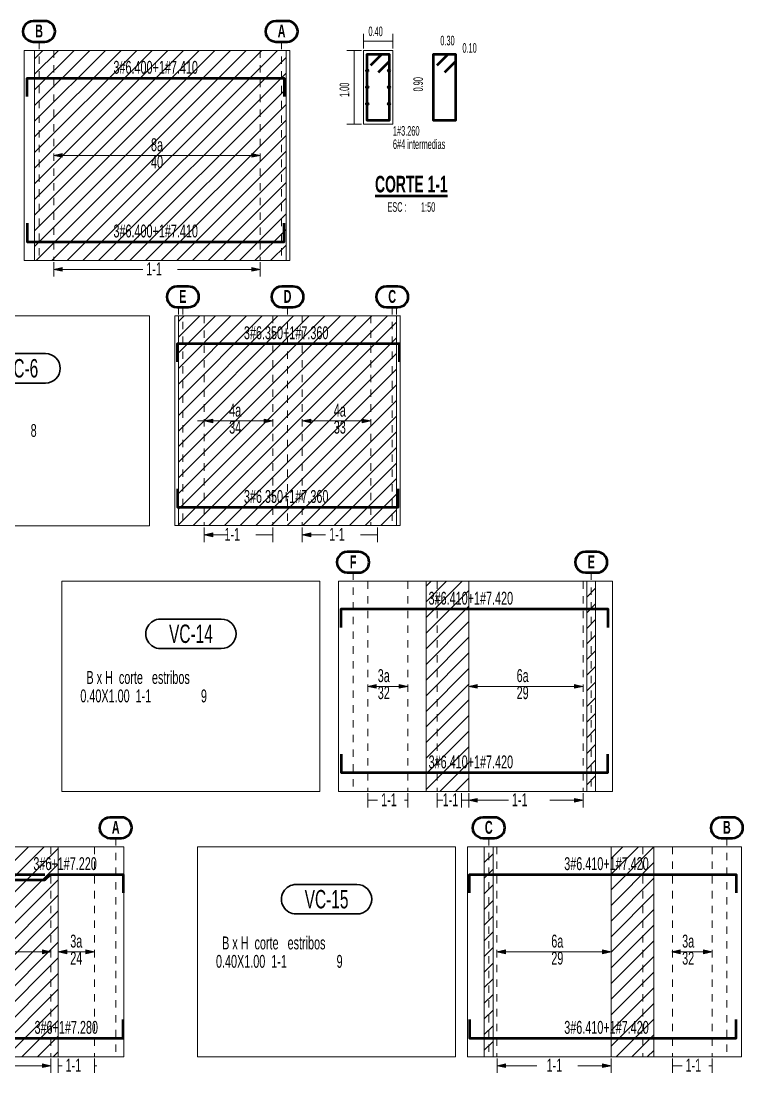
# Model space of a CAD drawing. Header units: metres. Extents: x 1 to 43.8, y 3 to 32.3.
# Drawn here: x 33.93 to 43.72, y 18.02 to 32.29 of the extents above; entities that cross this region are included whole.
import ezdxf

# ---------------------------------------------------------------- set-up
doc = ezdxf.new("R2010")
doc.units = ezdxf.units.M
doc.linetypes.add('-PYD EJES', pattern=[0.02, 0.0125, -0.0025, 0.0025, -0.0025])
doc.linetypes.add('IMPORT-HIDDEN _19_', pattern=[0.0054, 0.0027, -0.0027])
for name, color, linetype, lineweight in [('3059-TOA-VIG-1_1_dwg-1', 9, 'Continuous', 20), ('4', 7, 'Continuous', 20), ('ACHURADO', 8, 'Continuous', 9), ('BORDEDEVIGA', 7, 'Continuous', 20), ('BORDEDEVIGA-1', 250, 'IMPORT-HIDDEN _19_', 9), ('COTAS', 9, 'Continuous', 13), ('COTAS-1', 250, 'Continuous', 9), ('COTAS-2', 7, 'Continuous', 9), ('EJES', 1, '-PYD EJES', 9), ('ESTRIBOS', 7, 'Continuous', 20), ('LINEAD', 7, 'Continuous', 20), ('NUMCOR', 7, 'Continuous', 20), ('NUMVIG-R', 2, 'Continuous', 30), ('REFUERZOS', 3, 'Continuous', 50), ('TEXEJES', 3, 'Continuous', 50), ('TEXREF', 2, 'Continuous', 30), ('TEXREF-C-1', 7, 'Continuous', 9), ('TEXTOD', 7, 'Continuous', 20), ('TEXTOG', 3, 'Continuous', 50)]:
    doc.layers.add(name, color=color, linetype=linetype, lineweight=lineweight)
doc.styles.add('Swis721 Ex BT_1', font='swisse.ttf', dxfattribs={"width": 0.6, "height": 0.25})
doc.styles.add('Swis721 Ex BT_2', font='swisse.ttf', dxfattribs={"width": 0.6, "height": 0.175})
doc.styles.add('Swis721 Ex BT_B_1', font='swisseb.ttf', dxfattribs={"width": 0.6, "height": 0.225})
doc.styles.add('Swis721 Ex BT_B_2', font='swisseb.ttf', dxfattribs={"width": 0.6, "height": 0.175})
doc.styles.add('Swis721 LtEx BT_5', font='swissel.ttf', dxfattribs={"width": 0.55, "height": 0.13})
doc.styles.add('Swis721 LtEx BT_6', font='swissel.ttf', dxfattribs={"width": 0.6, "height": 0.175})
pattern_1 = [(45, (0, 0), (-0.106066, 0.106066), [])]

# ---------------------------------------------------------------- blocks, each defined once
blk = doc.blocks.new('3059-TOA-VIG-1_1_dwg_FUNV013-4221295-19_ZI_ALL_Estructura_TOA_VIG-1_1')
at = {"layer": '4'}
blk.add_line((0, -1.96), (0, 1.96), dxfattribs=at)
blk = doc.blocks.new('3059-TOA-VIG-1_1_dwg-3493208-19_ZI_ALL_Estructura_TOA_VIG-1_1')
at = {"layer": 'ACHURADO'}
h = blk.add_hatch(dxfattribs=at)
h.set_pattern_fill('FP_2', color=256, style=0, pattern_type=2)
h.set_pattern_definition(pattern_1)
h.paths.add_polyline_path([(37.522, 29.04), (37.522, 31.89), (34.111, 31.89), (34.111, 29.04)])
h = blk.add_hatch(dxfattribs=at)
h.set_pattern_fill('FP_2', color=256, style=0, pattern_type=2)
h.set_pattern_definition(pattern_1)
h.paths.add_polyline_path([(39.022, 25.445), (39.022, 28.29), (36.062, 28.29), (36.062, 25.445)])
h = blk.add_hatch(dxfattribs=at)
h.set_pattern_fill('FP_11', color=256, style=0, pattern_type=2)
h.set_pattern_definition([(45, (33.46, 3.6), (-0.106066, 0.106066), [])])
h.paths.add_polyline_path([(40.002, 21.84), (40.002, 24.69), (39.422, 24.69), (39.422, 21.84)])
h = blk.add_hatch(dxfattribs=at)
h.set_pattern_fill('FP_12', color=256, style=0, pattern_type=2)
h.set_pattern_definition([(45, (33.46, 0), (-0.106066, 0.106066), [])])
h.paths.add_polyline_path([(41.722, 21.84), (41.722, 24.69), (41.602, 24.69), (41.602, 21.84)])
h = blk.add_hatch(dxfattribs=at)
h.set_pattern_fill('FP_2', color=256, style=0, pattern_type=2)
h.set_pattern_definition(pattern_1)
h.paths.add_polyline_path([(34.432, 18.24), (34.432, 21.09), (28.632, 21.09), (28.632, 18.24)])
h = blk.add_hatch(dxfattribs=at)
h.set_pattern_fill('FP_13', color=256, style=0, pattern_type=2)
h.set_pattern_definition([(45, (32.07, -3.6), (-0.106066, 0.106066), [])])
h.paths.add_polyline_path([(40.332, 18.24), (40.332, 21.09), (40.212, 21.09), (40.212, 18.24)])
h = blk.add_hatch(dxfattribs=at)
h.set_pattern_fill('FP_2', color=256, style=0, pattern_type=2)
h.set_pattern_definition(pattern_1)
h.paths.add_polyline_path([(42.512, 18.24), (42.512, 21.09), (41.932, 21.09), (41.932, 18.24)])
at = {"layer": 'COTAS'}
for points in [[(34.487, 28.895), (34.487, 28.945), (34.372, 28.92)], [(37.057, 28.895), (37.172, 28.92), (37.057, 28.945)], [(36.527, 25.295), (36.527, 25.345), (36.412, 25.32)], [(37.857, 25.295), (37.857, 25.345), (37.742, 25.32)], [(40.117, 21.695), (40.117, 21.745), (40.002, 21.72)], [(41.437, 21.695), (41.552, 21.72), (41.437, 21.745)], [(34.217, 18.095), (34.332, 18.12), (34.217, 18.145)], [(40.501, 18.095), (40.501, 18.145), (40.386, 18.12)], [(41.817, 18.095), (41.932, 18.12), (41.817, 18.145)]]:
    blk.add_hatch(color=256, dxfattribs=at).paths.add_polyline_path(points)
at = {"layer": 'LINEAD'}
for points in [[(34.487, 30.44), (34.487, 30.49), (34.372, 30.465)], [(37.057, 30.44), (37.172, 30.465), (37.057, 30.49)], [(36.527, 26.84), (36.527, 26.89), (36.412, 26.865)], [(37.227, 26.84), (37.342, 26.865), (37.227, 26.89)], [(37.857, 26.84), (37.857, 26.89), (37.742, 26.865)], [(38.557, 26.84), (38.672, 26.865), (38.557, 26.89)], [(38.747, 23.24), (38.747, 23.29), (38.632, 23.265)], [(39.058, 23.24), (39.173, 23.265), (39.058, 23.29)], [(40.117, 23.24), (40.117, 23.29), (40.002, 23.265)], [(41.434, 23.24), (41.549, 23.265), (41.434, 23.29)], [(34.217, 19.64), (34.332, 19.665), (34.217, 19.69)], [(34.547, 19.64), (34.547, 19.69), (34.432, 19.665)], [(34.807, 19.64), (34.922, 19.665), (34.807, 19.69)], [(40.497, 19.64), (40.497, 19.69), (40.382, 19.665)], [(41.817, 19.64), (41.932, 19.665), (41.817, 19.69)], [(42.869, 19.64), (42.869, 19.69), (42.754, 19.665)], [(43.187, 19.64), (43.302, 19.665), (43.187, 19.69)]]:
    blk.add_hatch(color=256, dxfattribs=at).paths.add_polyline_path(points)
at = {"layer": 'ACHURADO', "flags": 128}
for points in [[(34.111, 31.89), (37.522, 31.89), (37.522, 29.04), (34.111, 29.04)], [(36.062, 28.29), (39.022, 28.29), (39.022, 25.445), (36.062, 25.445)], [(39.422, 24.69), (40.002, 24.69), (40.002, 21.84), (39.422, 21.84)], [(41.602, 24.69), (41.722, 24.69), (41.722, 21.838), (41.602, 21.838)], [(28.632, 18.24), (34.432, 18.24), (34.432, 21.09), (28.632, 21.09)], [(42.512, 21.09), (41.932, 21.09), (41.932, 18.24), (42.512, 18.24)]]:
    blk.add_lwpolyline(points, close=True, dxfattribs=at)
for points in [[(41.602, 21.84), (41.722, 21.84), (41.722, 24.69), (41.602, 24.69), (41.602, 21.84)], [(40.212, 18.24), (40.332, 18.24), (40.332, 21.09), (40.212, 21.09), (40.212, 18.24)]]:
    blk.add_lwpolyline(points, dxfattribs=at)
at = {"layer": 'BORDEDEVIGA', "flags": 128}
for points in [[(37.572, 31.89), (37.572, 29.04), (33.972, 29.04), (33.972, 31.89)], [(35.672, 28.29), (35.672, 25.44), (32.172, 25.44), (32.172, 28.29)], [(37.982, 24.69), (37.982, 21.84), (34.482, 21.84), (34.482, 24.69)], [(41.952, 24.69), (41.952, 21.84), (38.232, 21.84), (38.232, 24.69)], [(35.322, 21.09), (35.322, 18.24), (19.222, 18.24), (19.222, 21.09)], [(39.822, 21.09), (39.822, 18.24), (36.322, 18.24), (36.322, 21.09)], [(43.702, 21.09), (43.702, 18.24), (39.982, 18.24), (39.982, 21.09)]]:
    blk.add_lwpolyline(points, close=True, dxfattribs=at)
blk.add_lwpolyline([(39.072, 28.295), (39.072, 25.445), (36.012, 25.445), (36.012, 28.29), (39.072, 28.29)], dxfattribs=at)
at = {"layer": 'BORDEDEVIGA-1'}
for p, q in [((34.372, 31.89), (34.372, 29.04)), ((37.172, 31.89), (37.172, 29.04)), ((36.412, 28.29), (36.412, 25.44)), ((37.342, 28.29), (37.342, 25.44)), ((37.742, 28.29), (37.742, 25.44)), ((38.672, 28.29), (38.672, 25.44)), ((38.632, 24.69), (38.632, 21.84)), ((39.173, 24.69), (39.173, 21.84)), ((39.573, 24.69), (39.573, 21.84)), ((40.002, 24.69), (40.002, 21.84)), ((41.552, 24.69), (41.552, 21.84)), ((34.332, 21.09), (34.332, 18.24)), ((34.432, 21.09), (34.432, 18.24)), ((34.922, 21.09), (34.922, 18.24)), ((40.382, 21.09), (40.382, 18.24)), ((41.932, 21.09), (41.932, 18.24)), ((42.364, 21.09), (42.364, 18.24)), ((42.764, 21.09), (42.764, 18.24)), ((43.302, 21.09), (43.302, 18.24))]:
    blk.add_line(p, q, dxfattribs=at)
at = {"layer": 'COTAS'}
for p, q in [((34.487, 28.945), (34.372, 28.92)), ((34.372, 28.92), (34.487, 28.895)), ((34.487, 28.895), (34.487, 28.945)), ((37.172, 28.92), (37.057, 28.945)), ((37.057, 28.945), (37.057, 28.895)), ((37.057, 28.895), (37.172, 28.92)), ((36.527, 25.345), (36.412, 25.32)), ((36.412, 25.32), (36.527, 25.295)), ((36.527, 25.295), (36.527, 25.345)), ((37.857, 25.345), (37.742, 25.32)), ((37.742, 25.32), (37.857, 25.295)), ((37.857, 25.295), (37.857, 25.345)), ((40.117, 21.745), (40.002, 21.72)), ((40.002, 21.72), (40.117, 21.695)), ((40.117, 21.695), (40.117, 21.745)), ((41.552, 21.72), (41.437, 21.745)), ((41.437, 21.745), (41.437, 21.695)), ((41.437, 21.695), (41.552, 21.72)), ((34.332, 18.12), (34.217, 18.145)), ((34.217, 18.145), (34.217, 18.095)), ((34.217, 18.095), (34.332, 18.12)), ((40.501, 18.145), (40.386, 18.12)), ((40.386, 18.12), (40.501, 18.095)), ((40.501, 18.095), (40.501, 18.145)), ((41.932, 18.12), (41.817, 18.145)), ((41.817, 18.145), (41.817, 18.095)), ((41.817, 18.095), (41.932, 18.12))]:
    blk.add_line(p, q, dxfattribs=at)
at = {"layer": 'COTAS-1'}
for p, q in [((38.572, 32.015), (38.972, 32.015)), ((38.447, 30.89), (38.447, 31.89)), ((34.372, 28.92), (35.579, 28.92)), ((36.052, 28.92), (37.172, 28.92)), ((36.412, 25.32), (36.729, 25.32)), ((37.112, 25.32), (37.342, 25.32)), ((37.742, 25.32), (38.059, 25.32)), ((38.532, 25.32), (38.762, 25.32)), ((38.632, 21.72), (38.764, 21.72)), ((39.128, 21.72), (39.173, 21.72)), ((39.573, 21.72), (39.647, 21.72)), ((40.072, 21.72), (39.902, 21.72)), ((40.002, 21.72), (40.539, 21.72)), ((41.102, 21.72), (41.552, 21.72)), ((33.507, 18.12), (34.332, 18.12)), ((34.432, 18.12), (34.484, 18.12)), ((34.957, 18.12), (34.922, 18.12)), ((40.386, 18.12), (40.924, 18.12)), ((41.482, 18.12), (41.932, 18.12)), ((42.764, 18.12), (42.896, 18.12)), ((43.257, 18.12), (43.302, 18.12))]:
    blk.add_line(p, q, dxfattribs=at)
at = {"layer": 'EJES'}
for p, q in [((34.172, 32.008), (34.172, 29.038)), ((37.462, 32.008), (37.462, 29.038)), ((36.062, 28.408), (36.062, 25.438)), ((36.122, 28.408), (36.122, 25.438)), ((37.542, 28.408), (37.542, 25.438)), ((38.962, 28.408), (38.962, 25.438)), ((39.022, 28.408), (39.022, 25.438)), ((38.432, 24.808), (38.432, 21.838)), ((41.662, 24.808), (41.662, 21.838)), ((35.212, 21.208), (35.212, 18.238)), ((40.272, 21.208), (40.272, 18.238)), ((43.502, 21.208), (43.502, 18.238))]:
    blk.add_line(p, q, dxfattribs=at)
at = {"layer": 'LINEAD'}
for p, q in [((34.487, 30.49), (34.372, 30.465)), ((34.372, 30.465), (34.487, 30.44)), ((34.372, 30.465), (37.172, 30.465)), ((34.487, 30.44), (34.487, 30.49)), ((37.172, 30.465), (37.057, 30.49)), ((37.057, 30.49), (37.057, 30.44)), ((37.057, 30.44), (37.172, 30.465)), ((36.322, 26.865), (37.342, 26.865)), ((36.527, 26.89), (36.412, 26.865)), ((36.412, 26.865), (36.527, 26.84)), ((36.527, 26.84), (36.527, 26.89)), ((37.342, 26.865), (37.227, 26.89)), ((37.227, 26.89), (37.227, 26.84)), ((37.227, 26.84), (37.342, 26.865)), ((37.857, 26.89), (37.742, 26.865)), ((37.742, 26.865), (37.857, 26.84)), ((37.742, 26.865), (38.672, 26.865)), ((37.857, 26.84), (37.857, 26.89)), ((38.672, 26.865), (38.557, 26.89)), ((38.557, 26.89), (38.557, 26.84)), ((38.557, 26.84), (38.672, 26.865)), ((38.747, 23.29), (38.632, 23.265)), ((38.632, 23.265), (38.747, 23.24)), ((38.632, 23.265), (39.173, 23.265)), ((38.747, 23.24), (38.747, 23.29)), ((39.173, 23.265), (39.058, 23.29)), ((39.058, 23.29), (39.058, 23.24)), ((39.058, 23.24), (39.173, 23.265)), ((40.117, 23.29), (40.002, 23.265)), ((40.002, 23.265), (40.117, 23.24)), ((40.089, 23.265), (41.549, 23.265)), ((40.117, 23.24), (40.117, 23.29)), ((41.549, 23.265), (41.434, 23.29)), ((41.434, 23.29), (41.434, 23.24)), ((41.434, 23.24), (41.549, 23.265)), ((34.332, 19.665), (34.217, 19.69)), ((34.217, 19.69), (34.217, 19.64)), ((34.547, 19.69), (34.432, 19.665)), ((34.547, 19.64), (34.547, 19.69)), ((34.922, 19.665), (34.807, 19.69)), ((34.807, 19.69), (34.807, 19.64)), ((40.497, 19.69), (40.382, 19.665)), ((40.497, 19.64), (40.497, 19.69)), ((41.932, 19.665), (41.817, 19.69)), ((41.817, 19.69), (41.817, 19.64)), ((42.869, 19.69), (42.754, 19.665)), ((42.869, 19.64), (42.869, 19.69)), ((43.302, 19.665), (43.187, 19.69)), ((43.187, 19.69), (43.187, 19.64)), ((32.122, 19.665), (34.332, 19.665)), ((34.217, 19.64), (34.332, 19.665)), ((34.432, 19.665), (34.547, 19.64)), ((34.432, 19.665), (34.922, 19.665)), ((34.807, 19.64), (34.922, 19.665)), ((40.382, 19.665), (40.497, 19.64)), ((40.472, 19.665), (41.932, 19.665)), ((41.817, 19.64), (41.932, 19.665)), ((42.754, 19.665), (42.869, 19.64)), ((42.754, 19.665), (43.302, 19.665)), ((43.187, 19.64), (43.302, 19.665))]:
    blk.add_line(p, q, dxfattribs=at)
at = {"layer": 'LINEAD', "flags": 128}
blk.add_lwpolyline([(38.972, 31.89), (38.972, 30.89), (38.572, 30.89), (38.572, 31.89)], close=True, dxfattribs=at)
at = {"layer": 'NUMVIG-R'}
for p, q in [((34.259, 27.778), (33.584, 27.778)), ((33.584, 27.378), (34.259, 27.378)), ((36.644, 24.178), (35.819, 24.178)), ((35.819, 23.778), (36.644, 23.778)), ((38.484, 20.578), (37.659, 20.578)), ((37.659, 20.178), (38.484, 20.178))]:
    blk.add_line(p, q, dxfattribs=at)
for centre, start, end in [((34.259, 27.578), 270.0006, 90.0002), ((35.819, 23.978), 90.0002, 270.0006), ((36.644, 23.978), 270.0006, 90.0002), ((37.659, 20.378), 90.0002, 270.0006), ((38.484, 20.378), 270.0006, 90.0002)]:
    blk.add_arc(centre, 0.2, start, end, dxfattribs=at)
at = {"layer": 'REFUERZOS', "flags": 128}
for points in [[(38.672, 31.69), (38.822, 31.84), (38.922, 31.84), (38.922, 30.94), (38.622, 30.94), (38.622, 31.84), (38.922, 31.84), (38.922, 31.74), (38.772, 31.59)], [(39.572, 31.69), (39.722, 31.84), (39.822, 31.84), (39.822, 30.94), (39.522, 30.94), (39.522, 31.84), (39.822, 31.84), (39.822, 31.74), (39.672, 31.59)], [(34.012, 31.265), (34.012, 31.515), (37.497, 31.515), (37.497, 31.265)], [(34.012, 29.545), (34.012, 29.295), (37.497, 29.295), (37.497, 29.545)], [(36.052, 27.665), (36.052, 27.915), (39.057, 27.915), (39.057, 27.665)], [(36.052, 25.945), (36.052, 25.695), (39.045, 25.695), (39.045, 25.945)], [(38.272, 24.065), (38.272, 24.315), (41.887, 24.315), (41.887, 24.065)], [(38.272, 22.345), (38.272, 22.095), (41.887, 22.095), (41.887, 22.345)], [(26.512, 20.64), (27.412, 20.64), (27.487, 20.715), (34.252, 20.715)], [(33.352, 20.64), (34.252, 20.64), (34.327, 20.715), (35.311, 20.715), (35.311, 20.465)], [(40.012, 20.465), (40.012, 20.715), (43.627, 20.715), (43.627, 20.465)], [(32.794, 18.42), (33.694, 18.42), (33.769, 18.495), (35.311, 18.495), (35.311, 18.745)], [(40.012, 18.745), (40.012, 18.495), (43.627, 18.495), (43.627, 18.745)]]:
    blk.add_lwpolyline(points, dxfattribs=at)
at = {"layer": 'REFUERZOS'}
for centre in [(38.624, 31.615), (38.919, 31.615), (38.624, 31.39), (38.919, 31.39), (38.624, 31.165), (38.919, 31.165)]:
    blk.add_circle(centre, 0.0125, dxfattribs=at)
at = {"layer": 'TEXEJES'}
for p, q in [((34.25, 32.288), (34.093, 32.288)), ((37.54, 32.288), (37.383, 32.288)), ((34.093, 32.008), (34.25, 32.008)), ((37.383, 32.008), (37.54, 32.008)), ((36.2, 28.688), (36.043, 28.688)), ((37.62, 28.688), (37.463, 28.688)), ((39.04, 28.688), (38.883, 28.688)), ((36.043, 28.408), (36.2, 28.408)), ((37.463, 28.408), (37.62, 28.408)), ((38.883, 28.408), (39.04, 28.408)), ((38.51, 25.088), (38.353, 25.088)), ((41.74, 25.088), (41.583, 25.088)), ((38.353, 24.808), (38.51, 24.808)), ((41.583, 24.808), (41.74, 24.808)), ((35.29, 21.488), (35.133, 21.488)), ((40.35, 21.488), (40.193, 21.488)), ((43.58, 21.488), (43.423, 21.488)), ((35.133, 21.208), (35.29, 21.208)), ((40.193, 21.208), (40.35, 21.208)), ((43.423, 21.208), (43.58, 21.208))]:
    blk.add_line(p, q, dxfattribs=at)
for centre, start, end in [((34.093, 32.148), 90.0002, 270.0006), ((34.25, 32.148), 270.0006, 90.0002), ((37.383, 32.148), 90.0002, 270.0006), ((37.54, 32.148), 270.0006, 90.0002), ((36.043, 28.548), 90.0002, 270.0006), ((36.2, 28.548), 270.0006, 90.0002), ((37.463, 28.548), 90.0002, 270.0006), ((37.62, 28.548), 270.0006, 90.0002), ((38.883, 28.548), 90.0002, 270.0006), ((39.04, 28.548), 270.0006, 90.0002), ((38.353, 24.948), 90.0002, 270.0006), ((38.51, 24.948), 270.0006, 90.0002), ((41.583, 24.948), 90.0002, 270.0006), ((41.74, 24.948), 270.0006, 90.0002), ((35.133, 21.348), 90.0002, 270.0006), ((35.29, 21.348), 270.0006, 90.0002), ((40.193, 21.348), 90.0002, 270.0006), ((40.35, 21.348), 270.0006, 90.0002), ((43.423, 21.348), 90.0002, 270.0006), ((43.58, 21.348), 270.0006, 90.0002)]:
    blk.add_arc(centre, 0.14, start, end, dxfattribs=at)
at = {"xscale": 0.05, "yscale": 0.05, "zscale": 0.05}
for p in [(38.572, 32.015), (38.972, 32.015), (34.372, 28.92), (37.172, 28.92), (36.412, 25.32), (37.342, 25.32), (37.742, 25.32), (38.762, 25.32), (38.632, 21.72), (39.173, 21.72), (40.002, 21.72), (41.552, 21.72), (34.332, 18.12), (34.432, 18.12), (40.386, 18.12), (41.932, 18.12), (42.764, 18.12), (43.302, 18.12)]:
    blk.add_blockref('3059-TOA-VIG-1_1_dwg_FUNV013-4221295-19_ZI_ALL_Estructura_TOA_VIG-1_1', p, dxfattribs=at)
for p, rotation in [((38.447, 31.89), 90.00021045914971), ((38.447, 30.89), 90.00021045914971), ((39.573, 21.72), 180.0004209182006), ((39.902, 21.72), 180.0004209182006), ((34.922, 18.12), 180.0004209182006)]:
    blk.add_blockref('3059-TOA-VIG-1_1_dwg_FUNV013-4221295-19_ZI_ALL_Estructura_TOA_VIG-1_1', p, dxfattribs=dict(at, rotation=rotation))
at = {"layer": 'COTAS-2', "attachment_point": 1, "line_spacing_factor": 0.989083}
for s, insert, char_height, width, style in [('0.40', (38.64, 32.213), 0.13, 0.26497, 'Swis721 LtEx BT_5'), ('0.30', (39.615, 32.088), 0.13, 0.26497, 'Swis721 LtEx BT_5'), ('0.10', (39.915, 31.988), 0.13, 0.26497, 'Swis721 LtEx BT_5'), ('1-1', (35.627, 29.015), 0.175, 0.30572, 'Swis721 LtEx BT_6'), ('1-1', (36.687, 25.415), 0.175, 0.30572, 'Swis721 LtEx BT_6'), ('1-1', (38.107, 25.415), 0.175, 0.30572, 'Swis721 LtEx BT_6'), ('1-1', (38.812, 21.815), 0.175, 0.30572, 'Swis721 LtEx BT_6'), ('1-1', (39.647, 21.815), 0.175, 0.30572, 'Swis721 LtEx BT_6'), ('1-1', (40.587, 21.815), 0.175, 0.30572, 'Swis721 LtEx BT_6'), ('1-1', (34.532, 18.215), 0.175, 0.30572, 'Swis721 LtEx BT_6'), ('1-1', (41.057, 18.215), 0.175, 0.30572, 'Swis721 LtEx BT_6'), ('1-1', (42.941, 18.215), 0.175, 0.30572, 'Swis721 LtEx BT_6')]:
    blk.add_mtext(s, dxfattribs=dict(at, insert=insert, char_height=char_height, width=width, style=style))
at = {"layer": 'COTAS-2', "char_height": 0.13, "width": 0.26497, "attachment_point": 1, "rotation": 90.0002, "line_spacing_factor": 0.989083, "style": 'Swis721 LtEx BT_5'}
for s, insert in [('1.00', (38.249, 31.258)), ('0.90', (39.249, 31.333))]:
    blk.add_mtext(s, dxfattribs=dict(at, insert=insert))
at = {"layer": 'ESTRIBOS', "char_height": 0.175, "width": 0.11298, "attachment_point": 1, "line_spacing_factor": 0.989083, "style": 'Swis721 LtEx BT_6'}
for s, insert in [('8', (34.058, 26.823)), ('9', (36.368, 23.223)), ('9', (38.208, 19.623))]:
    blk.add_mtext(s, dxfattribs=dict(at, insert=insert))
at = {"layer": 'NUMCOR', "char_height": 0.175, "width": 1.3248, "attachment_point": 1, "line_spacing_factor": 0.989083, "style": 'Swis721 LtEx BT_6'}
for insert in [(34.732, 23.223), (36.572, 19.623)]:
    blk.add_mtext('0.40X1.00  1-1', dxfattribs=dict(at, insert=insert))
at = {"layer": 'NUMVIG-R', "char_height": 0.25, "attachment_point": 2, "line_spacing_factor": 0.989072, "style": 'Swis721 Ex BT_1'}
for s, insert, width in [('VC-6', (33.922, 27.704), 0.67089), ('VC-14', (36.232, 24.104), 0.83544), ('VC-15', (38.072, 20.504), 0.83544)]:
    blk.add_mtext(s, dxfattribs=dict(at, insert=insert, width=width))
at = {"layer": 'TEXEJES', "char_height": 0.175, "attachment_point": 2, "line_spacing_factor": 0.989072, "style": 'Swis721 Ex BT_B_2'}
for s, insert, width in [('\\fSwis721 Ex BT|b1|i0|c0|p34|;\\W.6;B', (34.172, 32.241), 0.14622), ('\\fSwis721 Ex BT|b1|i0|c0|p34|;\\W.6;A', (37.462, 32.241), 0.13071), ('\\fSwis721 Ex BT|b1|i0|c0|p34|;\\W.6;E', (36.122, 28.641), 0.12849), ('\\fSwis721 Ex BT|b1|i0|c0|p34|;\\W.6;D', (37.542, 28.641), 0.15286), ('\\fSwis721 Ex BT|b1|i0|c0|p34|;\\W.6;C', (38.962, 28.641), 0.15729), ('\\fSwis721 Ex BT|b1|i0|c0|p34|;\\W.6;F', (38.432, 25.041), 0.12185), ('\\fSwis721 Ex BT|b1|i0|c0|p34|;\\W.6;E', (41.662, 25.041), 0.12849), ('\\fSwis721 Ex BT|b1|i0|c0|p34|;\\W.6;A', (35.212, 21.441), 0.13071), ('\\fSwis721 Ex BT|b1|i0|c0|p34|;\\W.6;C', (40.272, 21.441), 0.15729), ('\\fSwis721 Ex BT|b1|i0|c0|p34|;\\W.6;B', (43.502, 21.441), 0.14622)]:
    blk.add_mtext(s, dxfattribs=dict(at, insert=insert, width=width))
at = {"layer": 'TEXREF', "char_height": 0.175, "attachment_point": 2, "line_spacing_factor": 0.989072, "style": 'Swis721 Ex BT_2'}
for s, insert, width in [('3#6.400+1#7.410', (35.754, 31.748), 1.67705), ('3#6.400+1#7.410', (35.754, 29.528), 1.67705), ('3#6.350+1#7.360', (37.524, 28.148), 1.67705), ('3#6.350+1#7.360', (37.524, 25.928), 1.67705), ('3#6.410+1#7.420', (40.029, 24.548), 1.67705), ('3#6.410+1#7.420', (40.029, 22.328), 1.67705), ('3#6+1#7.220', (34.525, 20.948), 1.27385), ('3#6.410+1#7.420', (41.869, 20.948), 1.67705), ('3#6+1#7.280', (34.541, 18.728), 1.27385), ('3#6.410+1#7.420', (41.869, 18.728), 1.67705)]:
    blk.add_mtext(s, dxfattribs=dict(at, insert=insert, width=width))
at = {"layer": 'TEXREF-C-1', "char_height": 0.13, "attachment_point": 1, "line_spacing_factor": 0.989083, "style": 'Swis721 LtEx BT_5'}
for s, insert, width in [('1#3.260', (38.972, 30.863), 0.50526), ('6#4 intermedias', (38.972, 30.683), 0.9776)]:
    blk.add_mtext(s, dxfattribs=dict(at, insert=insert, width=width))
at = {"layer": 'TEXTOD', "line_spacing_factor": 0.989083}
for s, insert, char_height, width, attachment_point, style in [('8a', (35.772, 30.698), 0.175, 0.22597, 2, 'Swis721 LtEx BT_6'), ('40', (35.772, 30.467), 0.175, 0.22597, 2, 'Swis721 LtEx BT_6'), ('ESC :       1:50', (39.222, 29.831), 0.13, 0.86075, 2, 'Swis721 LtEx BT_5'), ('4a', (36.832, 27.098), 0.175, 0.22597, 2, 'Swis721 LtEx BT_6'), ('4a', (38.252, 27.098), 0.175, 0.22597, 2, 'Swis721 LtEx BT_6'), ('34', (36.832, 26.867), 0.175, 0.22597, 2, 'Swis721 LtEx BT_6'), ('33', (38.252, 26.867), 0.175, 0.22597, 2, 'Swis721 LtEx BT_6'), ('B x H  corte   estribos', (34.815, 23.473), 0.175, 1.89637, 1, 'Swis721 LtEx BT_6'), ('3a', (38.848, 23.498), 0.175, 0.22597, 2, 'Swis721 LtEx BT_6'), ('6a', (40.732, 23.498), 0.175, 0.22597, 2, 'Swis721 LtEx BT_6'), ('32', (38.848, 23.267), 0.175, 0.22597, 2, 'Swis721 LtEx BT_6'), ('29', (40.732, 23.267), 0.175, 0.22597, 2, 'Swis721 LtEx BT_6'), ('3a', (34.677, 19.898), 0.175, 0.22597, 2, 'Swis721 LtEx BT_6'), ('B x H  corte   estribos', (36.655, 19.873), 0.175, 1.89637, 1, 'Swis721 LtEx BT_6'), ('6a', (41.202, 19.898), 0.175, 0.22597, 2, 'Swis721 LtEx BT_6'), ('3a', (42.977, 19.898), 0.175, 0.22597, 2, 'Swis721 LtEx BT_6'), ('24', (34.677, 19.667), 0.175, 0.22597, 2, 'Swis721 LtEx BT_6'), ('29', (41.202, 19.667), 0.175, 0.22597, 2, 'Swis721 LtEx BT_6'), ('32', (42.977, 19.667), 0.175, 0.22597, 2, 'Swis721 LtEx BT_6')]:
    blk.add_mtext(s, dxfattribs=dict(at, insert=insert, char_height=char_height, width=width, attachment_point=attachment_point, style=style))
at = {"layer": 'TEXTOG', "insert": (39.222, 30.189), "char_height": 0.225, "width": 1.41268, "attachment_point": 2, "line_spacing_factor": 0.989072, "style": 'Swis721 Ex BT_B_1'}
blk.add_mtext('\\LCORTE 1-1', dxfattribs=at)

msp = doc.modelspace()

# ---------------------------------------------------------------- block references
at = {"layer": '3059-TOA-VIG-1_1_dwg-1'}
msp.add_blockref('3059-TOA-VIG-1_1_dwg-3493208-19_ZI_ALL_Estructura_TOA_VIG-1_1', (0, 0), dxfattribs=at)

doc.saveas('drawing.dxf')
